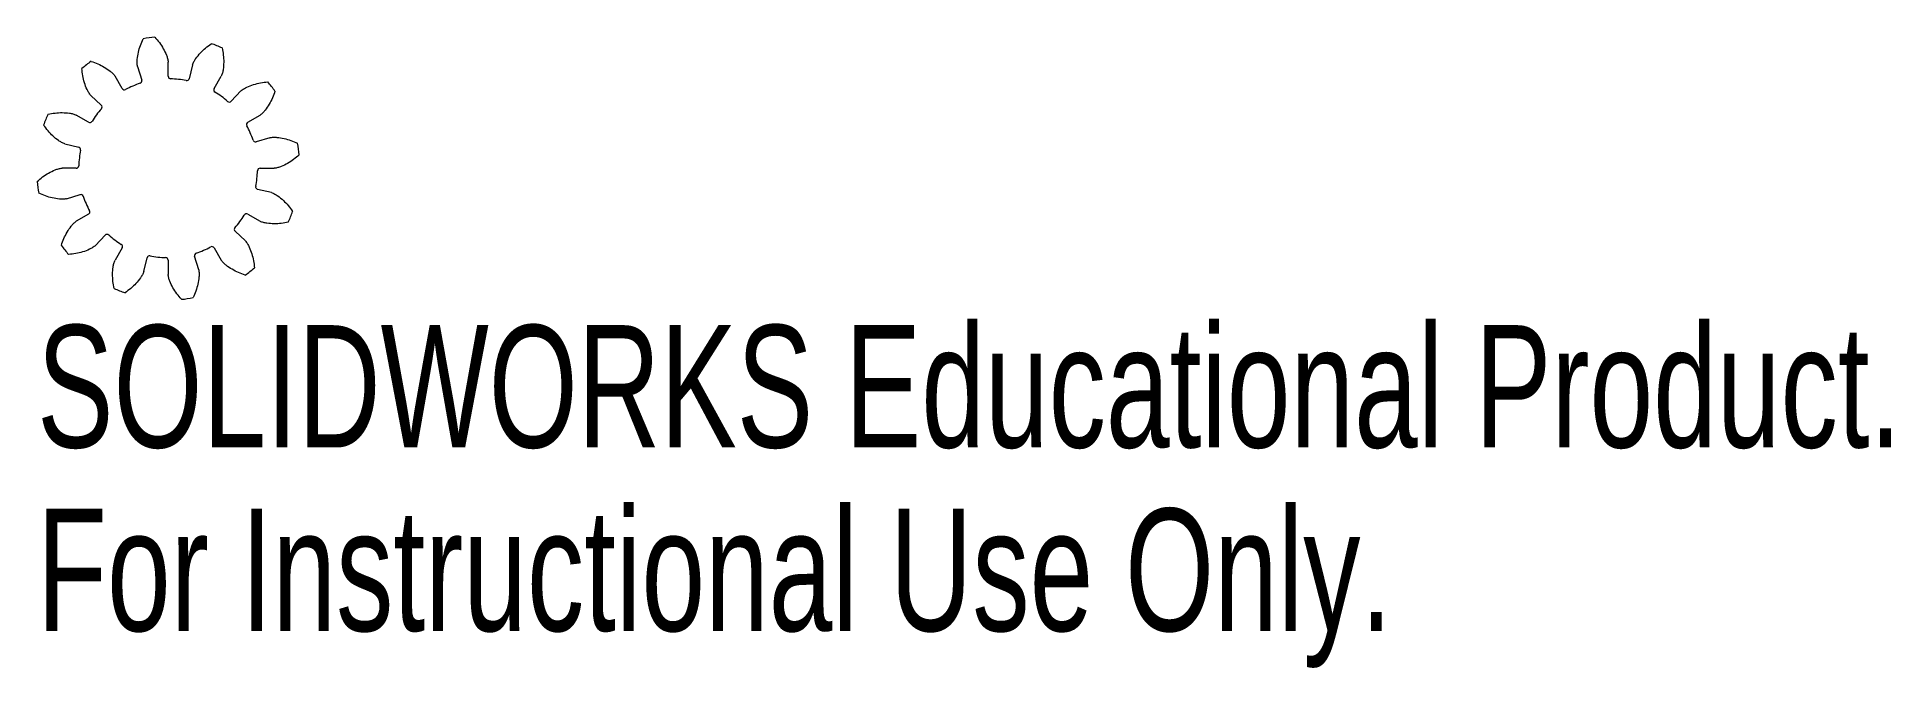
# Model space of a CAD drawing. Header units: inches. Extents: x -0.2 to 2.68, y -0.78 to 0.2.
import ezdxf

# ---------------------------------------------------------------- set-up
doc = ezdxf.new("R2010")
doc.units = ezdxf.units.IN
doc.header["$MEASUREMENT"] = 0
doc.styles.add('SLDTEXTSTYLE0', font='TXT', dxfattribs={"width": 0.7})

msp = doc.modelspace()

# ---------------------------------------------------------------- linework, layer by layer
at = {"color": 7, "linetype": 'Continuous', "lineweight": 15}
for p, q in [((-0.0475, 0.1581), (-0.0411, 0.137)), ((0, 0.1431), (0, 0.1651)), ((0.038, 0.1607), (0.0329, 0.1392)), ((-0.0715, 0.1239), (-0.0826, 0.143)), ((0.0715, 0.1239), (0.0826, 0.143)), ((0.1132, 0.1202), (0.0981, 0.1041)), ((-0.1202, 0.1132), (-0.1041, 0.0981)), ((-0.1239, 0.0715), (-0.143, 0.0826)), ((0.1239, 0.0715), (0.143, 0.0826)), ((-0.1607, 0.038), (-0.1392, 0.0329)), ((0.1581, 0.0475), (0.137, 0.0411)), ((-0.1431, 0), (-0.1651, 0)), ((0.1431, 0), (0.1651, 0)), ((-0.1581, -0.0475), (-0.137, -0.0411)), ((0.1607, -0.038), (0.1392, -0.0329)), ((-0.1239, -0.0715), (-0.143, -0.0826)), ((0.1239, -0.0715), (0.143, -0.0826)), ((-0.1132, -0.1202), (-0.0981, -0.1041)), ((0.1202, -0.1132), (0.1041, -0.0981)), ((-0.0715, -0.1239), (-0.0826, -0.143)), ((-0.038, -0.1607), (-0.0329, -0.1392)), ((0, -0.1431), (0, -0.1651)), ((0.0475, -0.1581), (0.0411, -0.137)), ((0.0715, -0.1239), (0.0826, -0.143))]:
    msp.add_line(p, q, dxfattribs=at)
for centre, radius, start, end in [((0, 0), 0.205, 95.8125, 100.8954), ((0, 0), 0.205, 65.8125, 70.8954), ((0, 0), 0.205, 125.8125, 130.8954), ((-0.0681, 0.1259), 0.004, 210, 298.3983), ((0, 0), 0.1391, 108.3096, 118.3983), ((-0.045, 0.1359), 0.004, 288.3096, 16.7079), ((0.004, 0.1431), 0.004, 180, 268.3983), ((0, 0), 0.1391, 78.3096, 88.3983), ((0.029, 0.1401), 0.004, 258.3096, 346.7079), ((0.075, 0.1219), 0.004, 150, 238.3983), ((0, 0), 0.1391, 48.3096, 58.3983), ((0, 0), 0.205, 35.8125, 40.8954), ((0, 0), 0.1391, 138.3096, 148.3983), ((-0.1069, 0.0952), 0.004, 318.3096, 46.7079), ((0.0952, 0.1069), 0.004, 228.3096, 316.7079), ((0, 0), 0.205, 155.8125, 160.8954), ((-0.1219, 0.075), 0.004, 240, 328.3983), ((0.1259, 0.0681), 0.004, 120, 208.3983), ((0, 0), 0.1391, 18.3096, 28.3983), ((-0.1401, 0.029), 0.004, 348.3096, 76.7079), ((0.1359, 0.045), 0.004, 198.3096, 286.7079), ((0, 0), 0.205, 5.8125, 10.8954), ((-0.1431, 0.004), 0.004, 270, 358.3983), ((0, 0), 0.1391, 168.3096, 178.3983), ((0.1431, -0.004), 0.004, 90, 178.3983), ((0, 0), 0.205, 185.8125, 190.8954), ((0.1401, -0.029), 0.004, 168.3096, 256.7079), ((0, 0), 0.1391, 348.3096, 358.3983), ((-0.1359, -0.045), 0.004, 18.3096, 106.7079), ((0, 0), 0.1391, 198.3096, 208.3983), ((-0.1259, -0.0681), 0.004, 300, 28.3983), ((0, 0), 0.1391, 318.3096, 328.3983), ((0.1219, -0.075), 0.004, 60, 148.3983), ((0, 0), 0.205, 335.8125, 340.8954), ((-0.0952, -0.1069), 0.004, 48.3096, 136.7079), ((0, 0), 0.1391, 228.3096, 238.3983), ((0.1069, -0.0952), 0.004, 138.3096, 226.7079), ((0, 0), 0.205, 215.8125, 220.8954), ((-0.075, -0.1219), 0.004, 330, 58.3983), ((-0.029, -0.1401), 0.004, 78.3096, 166.7079), ((0, 0), 0.1391, 258.3096, 268.3983), ((-0.004, -0.1431), 0.004, 0, 88.3983), ((0.045, -0.1359), 0.004, 108.3096, 196.7079), ((0, 0), 0.1391, 288.3096, 298.3983), ((0.0681, -0.1259), 0.004, 30, 118.3983), ((0, 0), 0.205, 305.8125, 310.8954), ((0, 0), 0.205, 245.8125, 250.8954), ((0, 0), 0.205, 275.8125, 280.8954)]:
    msp.add_arc(centre, radius, start, end, dxfattribs=at)
for points, knots in [([(-0.0208, 0.2039), (-0.0158, 0.1984), (-0.0112, 0.1924), (-0.0057, 0.1827), (-0.004, 0.1794), (-0.002, 0.1742), (-0.0014, 0.1724), (-0.0005, 0.1688), (0, 0.167), (0, 0.1651)], [0, 0, 0, 0, 0.5, 0.5, 0.75, 0.75, 0.875, 0.875, 1, 1, 1, 1]), ([(-0.0475, 0.1581), (-0.048, 0.1599), (-0.0481, 0.1618), (-0.0482, 0.1655), (-0.048, 0.1711), (-0.0471, 0.1767), (-0.0446, 0.1876), (-0.042, 0.1946), (-0.0387, 0.2013)], [0, 0, 0, 0, 0.125, 0.125, 0.25, 0.5, 0.5, 1, 1, 1, 1]), ([(0.038, 0.1607), (0.0384, 0.1625), (0.0393, 0.1642), (0.041, 0.1675), (0.044, 0.1722), (0.0476, 0.1765), (0.0552, 0.1847), (0.061, 0.1895), (0.0671, 0.1937)], [0, 0, 0, 0, 0.125, 0.125, 0.25, 0.5, 0.5, 1, 1, 1, 1]), ([(0.084, 0.187), (0.0856, 0.1797), (0.0865, 0.1723), (0.0864, 0.1611), (0.0862, 0.1574), (0.0853, 0.1519), (0.085, 0.15), (0.084, 0.1464), (0.0835, 0.1446), (0.0826, 0.143)], [0, 0, 0, 0, 0.5, 0.5, 0.75, 0.75, 0.875, 0.875, 1, 1, 1, 1]), ([(-0.1202, 0.1132), (-0.1215, 0.1145), (-0.1225, 0.1161), (-0.1245, 0.1193), (-0.1271, 0.1242), (-0.1291, 0.1295), (-0.1324, 0.1401), (-0.1336, 0.1475), (-0.1342, 0.155)], [0, 0, 0, 0, 0.125, 0.125, 0.25, 0.5, 0.5, 1, 1, 1, 1]), ([(-0.12, 0.1662), (-0.1129, 0.164), (-0.106, 0.161), (-0.0963, 0.1554), (-0.0932, 0.1533), (-0.0889, 0.1498), (-0.0875, 0.1486), (-0.0848, 0.146), (-0.0835, 0.1446), (-0.0826, 0.143)], [0, 0, 0, 0, 0.5, 0.5, 0.75, 0.75, 0.875, 0.875, 1, 1, 1, 1]), ([(0.1132, 0.1202), (0.1145, 0.1215), (0.1161, 0.1225), (0.1193, 0.1245), (0.1242, 0.1271), (0.1295, 0.1291), (0.1401, 0.1324), (0.1475, 0.1336), (0.155, 0.1342)], [0, 0, 0, 0, 0.125, 0.125, 0.25, 0.5, 0.5, 1, 1, 1, 1]), ([(0.1662, 0.12), (0.164, 0.1129), (0.161, 0.106), (0.1554, 0.0963), (0.1533, 0.0932), (0.1498, 0.0889), (0.1486, 0.0875), (0.146, 0.0848), (0.1446, 0.0835), (0.143, 0.0826)], [0, 0, 0, 0, 0.5, 0.5, 0.75, 0.75, 0.875, 0.875, 1, 1, 1, 1]), ([(-0.1607, 0.038), (-0.1625, 0.0384), (-0.1642, 0.0393), (-0.1675, 0.041), (-0.1722, 0.044), (-0.1765, 0.0476), (-0.1847, 0.0552), (-0.1895, 0.061), (-0.1937, 0.0671)], [0, 0, 0, 0, 0.125, 0.125, 0.25, 0.5, 0.5, 1, 1, 1, 1]), ([(-0.187, 0.084), (-0.1797, 0.0856), (-0.1723, 0.0865), (-0.1611, 0.0864), (-0.1574, 0.0862), (-0.1519, 0.0853), (-0.15, 0.085), (-0.1464, 0.084), (-0.1446, 0.0835), (-0.143, 0.0826)], [0, 0, 0, 0, 0.5, 0.5, 0.75, 0.75, 0.875, 0.875, 1, 1, 1, 1]), ([(0.1581, 0.0475), (0.1599, 0.048), (0.1618, 0.0481), (0.1655, 0.0482), (0.1711, 0.048), (0.1767, 0.0471), (0.1876, 0.0446), (0.1946, 0.042), (0.2013, 0.0387)], [0, 0, 0, 0, 0.125, 0.125, 0.25, 0.5, 0.5, 1, 1, 1, 1]), ([(0.2039, 0.0208), (0.1984, 0.0158), (0.1924, 0.0112), (0.1827, 0.0057), (0.1794, 0.004), (0.1742, 0.002), (0.1724, 0.0014), (0.1688, 0.0005), (0.167, 0), (0.1651, 0)], [0, 0, 0, 0, 0.5, 0.5, 0.75, 0.75, 0.875, 0.875, 1, 1, 1, 1]), ([(-0.2039, -0.0208), (-0.1984, -0.0158), (-0.1924, -0.0112), (-0.1827, -0.0057), (-0.1794, -0.004), (-0.1742, -0.002), (-0.1724, -0.0014), (-0.1688, -0.0005), (-0.167, 0), (-0.1651, 0)], [0, 0, 0, 0, 0.5, 0.5, 0.75, 0.75, 0.875, 0.875, 1, 1, 1, 1]), ([(-0.1581, -0.0475), (-0.1599, -0.048), (-0.1618, -0.0481), (-0.1655, -0.0482), (-0.1711, -0.048), (-0.1767, -0.0471), (-0.1876, -0.0446), (-0.1946, -0.042), (-0.2013, -0.0387)], [0, 0, 0, 0, 0.125, 0.125, 0.25, 0.5, 0.5, 1, 1, 1, 1]), ([(0.1607, -0.038), (0.1625, -0.0384), (0.1642, -0.0393), (0.1675, -0.041), (0.1722, -0.044), (0.1765, -0.0476), (0.1847, -0.0552), (0.1895, -0.061), (0.1937, -0.0671)], [0, 0, 0, 0, 0.125, 0.125, 0.25, 0.5, 0.5, 1, 1, 1, 1]), ([(-0.1662, -0.12), (-0.164, -0.1129), (-0.161, -0.106), (-0.1554, -0.0963), (-0.1533, -0.0932), (-0.1498, -0.0889), (-0.1486, -0.0875), (-0.146, -0.0848), (-0.1446, -0.0835), (-0.143, -0.0826)], [0, 0, 0, 0, 0.5, 0.5, 0.75, 0.75, 0.875, 0.875, 1, 1, 1, 1]), ([(0.187, -0.084), (0.1797, -0.0856), (0.1723, -0.0865), (0.1611, -0.0864), (0.1574, -0.0862), (0.1519, -0.0853), (0.15, -0.085), (0.1464, -0.084), (0.1446, -0.0835), (0.143, -0.0826)], [0, 0, 0, 0, 0.5, 0.5, 0.75, 0.75, 0.875, 0.875, 1, 1, 1, 1]), ([(0.1202, -0.1132), (0.1215, -0.1145), (0.1225, -0.1161), (0.1245, -0.1193), (0.1271, -0.1242), (0.1291, -0.1295), (0.1324, -0.1401), (0.1336, -0.1475), (0.1342, -0.155)], [0, 0, 0, 0, 0.125, 0.125, 0.25, 0.5, 0.5, 1, 1, 1, 1]), ([(-0.1132, -0.1202), (-0.1145, -0.1215), (-0.1161, -0.1225), (-0.1193, -0.1245), (-0.1242, -0.1271), (-0.1295, -0.1291), (-0.1401, -0.1324), (-0.1475, -0.1336), (-0.155, -0.1342)], [0, 0, 0, 0, 0.125, 0.125, 0.25, 0.5, 0.5, 1, 1, 1, 1]), ([(-0.084, -0.187), (-0.0856, -0.1797), (-0.0865, -0.1723), (-0.0864, -0.1611), (-0.0862, -0.1574), (-0.0853, -0.1519), (-0.085, -0.15), (-0.084, -0.1464), (-0.0835, -0.1446), (-0.0826, -0.143)], [0, 0, 0, 0, 0.5, 0.5, 0.75, 0.75, 0.875, 0.875, 1, 1, 1, 1]), ([(0.12, -0.1662), (0.1129, -0.164), (0.106, -0.161), (0.0963, -0.1554), (0.0932, -0.1533), (0.0889, -0.1498), (0.0875, -0.1486), (0.0848, -0.146), (0.0835, -0.1446), (0.0826, -0.143)], [0, 0, 0, 0, 0.5, 0.5, 0.75, 0.75, 0.875, 0.875, 1, 1, 1, 1]), ([(-0.038, -0.1607), (-0.0384, -0.1625), (-0.0393, -0.1642), (-0.041, -0.1675), (-0.044, -0.1722), (-0.0476, -0.1765), (-0.0552, -0.1847), (-0.061, -0.1895), (-0.0671, -0.1937)], [0, 0, 0, 0, 0.125, 0.125, 0.25, 0.5, 0.5, 1, 1, 1, 1]), ([(0.0208, -0.2039), (0.0158, -0.1984), (0.0112, -0.1924), (0.0057, -0.1827), (0.004, -0.1794), (0.002, -0.1742), (0.0014, -0.1724), (0.0005, -0.1688), (0, -0.167), (0, -0.1651)], [0, 0, 0, 0, 0.5, 0.5, 0.75, 0.75, 0.875, 0.875, 1, 1, 1, 1]), ([(0.0475, -0.1581), (0.048, -0.1599), (0.0481, -0.1618), (0.0482, -0.1655), (0.048, -0.1711), (0.0471, -0.1767), (0.0446, -0.1876), (0.042, -0.1946), (0.0387, -0.2013)], [0, 0, 0, 0, 0.125, 0.125, 0.25, 0.5, 0.5, 1, 1, 1, 1])]:
    msp.add_open_spline(points, degree=3, knots=knots, dxfattribs=at)

# ---------------------------------------------------------------- texts
at = {"color": 7, "linetype": 'Continuous', "char_height": 0.1903, "attachment_point": 1, "style": 'SLDTEXTSTYLE0'}
for s, insert in [('SOLIDWORKS Educational Product.', (-0.2039, -0.2441)), ('For Instructional Use Only.', (-0.2039, -0.5295))]:
    msp.add_mtext(s, dxfattribs=dict(at, insert=insert))

doc.saveas('drawing.dxf')
